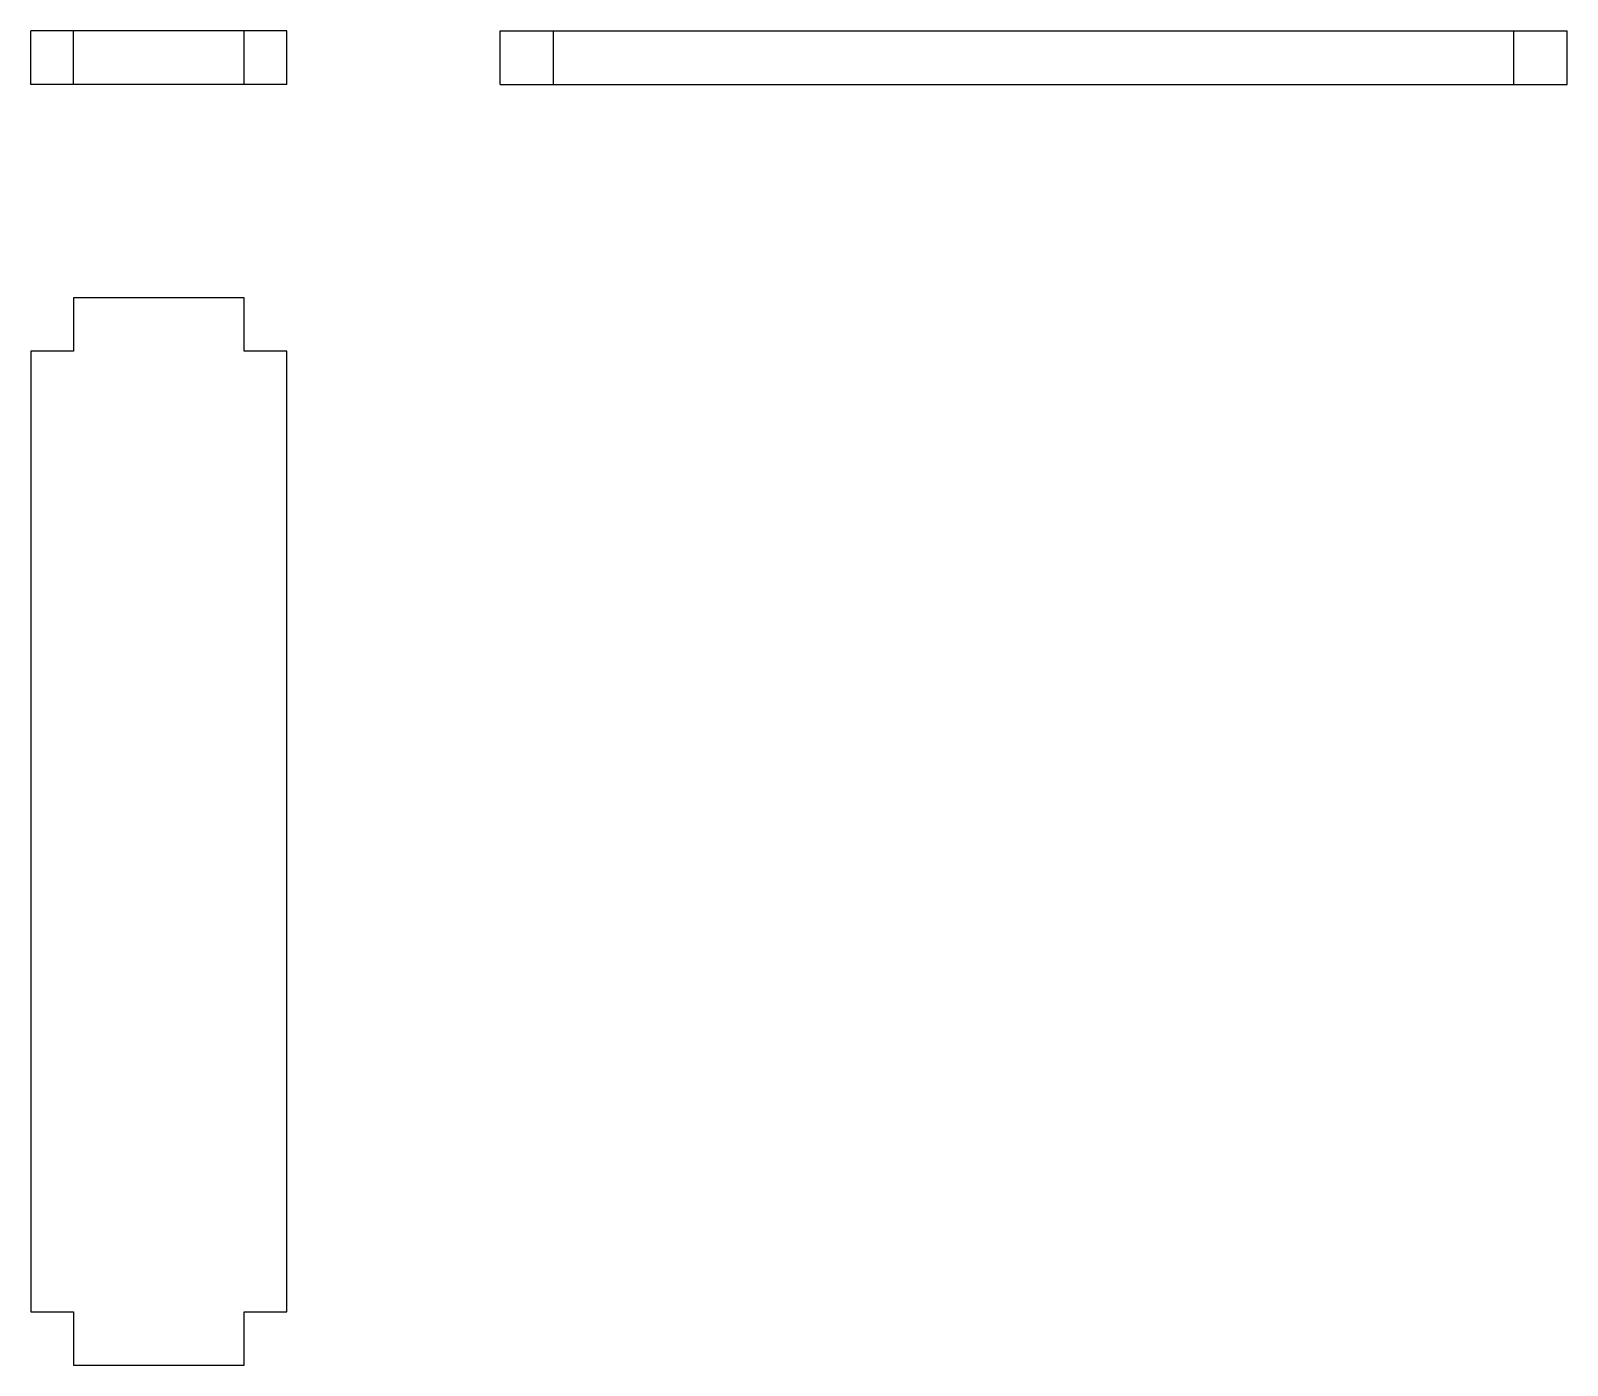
# Model space of a CAD drawing. Extents: x 0 to 1.79, y 0 to 1.55.
import ezdxf

# ---------------------------------------------------------------- set-up
doc = ezdxf.new("R2010")
doc.units = 0
for name, color, linetype in [('FRONT', 7, 'CONTINUOUS'), ('LEFT', 7, 'CONTINUOUS'), ('TOP', 7, 'CONTINUOUS')]:
    doc.layers.add(name, color=color, linetype=linetype)

msp = doc.modelspace()

# ---------------------------------------------------------------- linework, layer by layer
at = {"layer": 'FRONT'}
for p, q in [((0.049671, 1.552632), (0, 1.552632)), ((0, 1.490132), (0, 1.552632)), ((0.248355, 1.552632), (0.049671, 1.552632)), ((0.049671, 1.490132), (0.049671, 1.552632)), ((0.298026, 1.552632), (0.248355, 1.552632)), ((0.248355, 1.490132), (0.248355, 1.552632)), ((0.298026, 1.490132), (0.298026, 1.552632)), ((0.049671, 1.490132), (0, 1.490132)), ((0.248355, 1.490132), (0.049671, 1.490132)), ((0.298026, 1.490132), (0.248355, 1.490132))]:
    msp.add_line(p, q, dxfattribs=at)
at = {"layer": 'LEFT'}
for p, q in [((0.546382, 1.490132), (0.546382, 1.552632)), ((0.546382, 1.552632), (0.60847, 1.552632)), ((0.60847, 1.490132), (0.60847, 1.552632)), ((0.60847, 1.552632), (1.726069, 1.552632)), ((1.726069, 1.490132), (1.726069, 1.552632)), ((1.726069, 1.552632), (1.788158, 1.552632)), ((1.788158, 1.490132), (1.788158, 1.552632)), ((0.546382, 1.490132), (0.60847, 1.490132)), ((0.60847, 1.490132), (1.726069, 1.490132)), ((1.726069, 1.490132), (1.788158, 1.490132))]:
    msp.add_line(p, q, dxfattribs=at)
at = {"layer": 'TOP'}
for p, q in [((0.248355, 1.241776), (0.049671, 1.241776)), ((0.049671, 1.241776), (0.049671, 1.179688)), ((0.248355, 1.179688), (0.248355, 1.241776)), ((0.049671, 1.179688), (0, 1.179688)), ((0, 1.179688), (0, 0.062089)), ((0.298026, 1.179688), (0.248355, 1.179688)), ((0.298026, 0.062089), (0.298026, 1.179688)), ((0, 0.062089), (0.049671, 0.062089)), ((0.049671, 0.062089), (0.049671, 0)), ((0.248355, 0), (0.248355, 0.062089)), ((0.248355, 0.062089), (0.298026, 0.062089)), ((0.049671, 0), (0.248355, 0))]:
    msp.add_line(p, q, dxfattribs=at)

doc.saveas('drawing.dxf')
